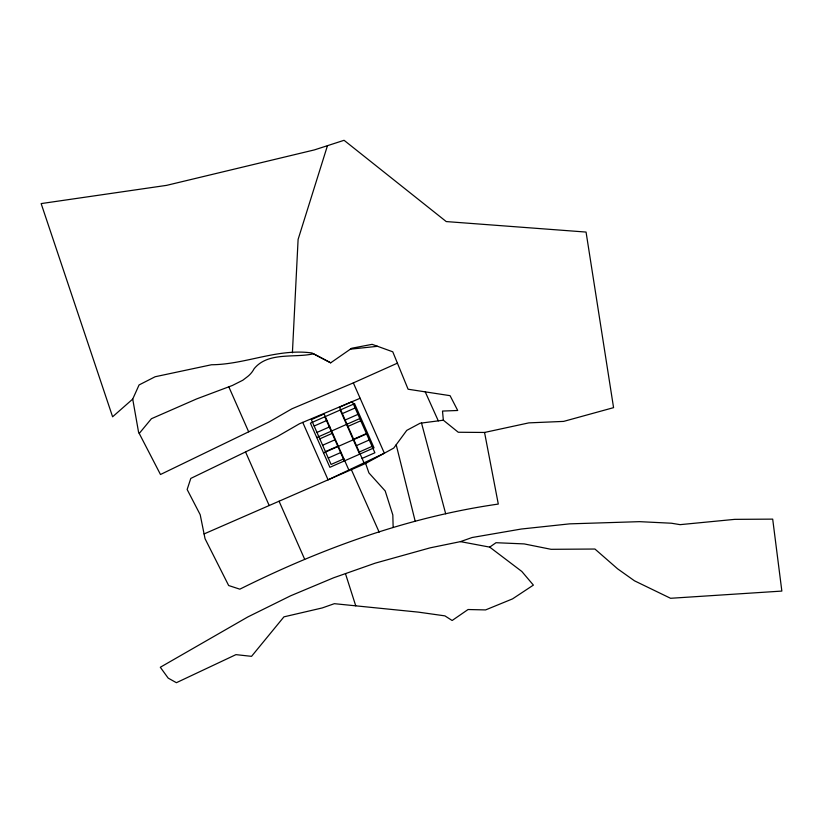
<?xml version="1.0" encoding="UTF-8"?>
<svg xmlns="http://www.w3.org/2000/svg" width="823" height="823" viewBox="0 0 823 823"><rect width="100%" height="100%" fill="white"/><g stroke="black" fill="none" stroke-linecap="round" stroke-linejoin="round"><path stroke-width="1.23" d="M292.402 352.8L298.101 239.431L327.461 145.681L344.076 140.301L446.251 221.572L586.058 232.065L613.567 407.652L563.632 421.397L528.839 422.878L484.552 432.456L458.267 432.25L443.34 420.203L442.507 411.058L457.711 410.492L450.068 395.668L408.095 389.228L392.766 351.802L372.119 344.343L351.709 348.252L330.681 362.83L313.522 353.797C294.325 358.231 268.216 351.534 254.142 368.704A24.628 24.628 0 0 1 247.795 376.43L242.806 380.236L232.395 385.473L196.687 398.898L151.432 418.712L139.231 433.443M327.461 145.681L314.407 149.899L166.616 185.36L41.15 203.59L112.607 416.798L132.719 399.083L139.066 384.948L155.136 376.749L211.501 364.754C245.593 364.507 277.598 348.18 311.968 352.974L330.681 362.83M489.716 547.12L496.012 542.707L524.169 543.91L551.05 549.311L594.936 549.034L617.62 568.837L634.482 580.812L670.57 598.29L781.85 591.079L772.694 519.128L734.774 519.354L680.096 524.652L671.414 523.222L639.564 521.659L569.629 523.86L521.329 529.024L472.124 537.512L460.448 541.627L430.244 547.82L375.247 563.148L333.644 577.777L290.57 595.821L247.795 616.962L160.31 667.258L168.18 678.111L176.4 682.699L235.954 654.635L251.54 656.343L283.945 616.849L322.246 607.94L334.354 603.681L418.351 612.127L444.904 615.871L452.136 620.501L468.061 609.524L485.591 609.915L512.534 598.887L533.386 585.102L521.833 571.471L489.716 547.12L460.448 541.627M484.552 432.456L498.296 504.067C408.013 516.978 321.196 548.643 239.832 589.175L228.65 585.523L205.05 538.715L204.083 533.932L365.638 463.452L393.744 448.082L406.757 430.378L420.121 423.228L443.34 420.203M132.719 399.083L138.552 432.126L160.485 474.501L269.471 421.746L291.918 408.805L353.345 382.901L397.416 363.159M324.128 413.99L311.331 419.637L331.093 464.45L343.901 458.802M339.498 407.21L352.295 401.562L374.887 452.773L362.089 458.421M314.149 426.036L326.957 420.388M342.317 413.609L355.125 407.961M316.978 432.435L329.776 426.787M345.146 420.018L357.943 414.37M316.762 437.548L359.795 418.568M319.797 438.844L332.605 433.196M347.964 426.417L360.772 420.769M322.626 445.243L335.424 439.595M325.445 451.642L338.253 445.994M353.612 439.215L366.42 433.567M323.542 452.907L366.574 433.927M328.274 458.041L341.072 452.403M356.441 445.624L369.239 439.976M359.26 452.022L372.068 446.375M360.135 398.281L299.428 423.783L277.289 436.56L190.792 478.42L187.15 489.51L200.195 514.704L204.083 533.932M350.392 349.168L377.572 346.308M425.234 391.861L438.299 420.862M351.359 469.676L379.166 532.152M353.345 382.901L384.362 453.216L328.079 479.84L302.73 422.364M339.395 406.974L364.033 462.835M340.166 410.029L359.641 454.183M323.902 413.475L348.849 470.015M324.807 416.808L344.281 460.962M228.825 386.851L248.659 431.818M279.059 501.217L304.675 559.27M245.542 451.92L269.193 505.528M365.638 463.452L368.899 472.896L385.195 490.94L392.828 514.972L393.147 527.502M345.454 573.621L355.752 605.851M421.52 423.053L445.696 513.819M396.192 444.749L415.204 521.278M354.559 403.681L310.415 423.156L329.889 467.31L374.033 447.835L354.559 403.681"/></g></svg>
